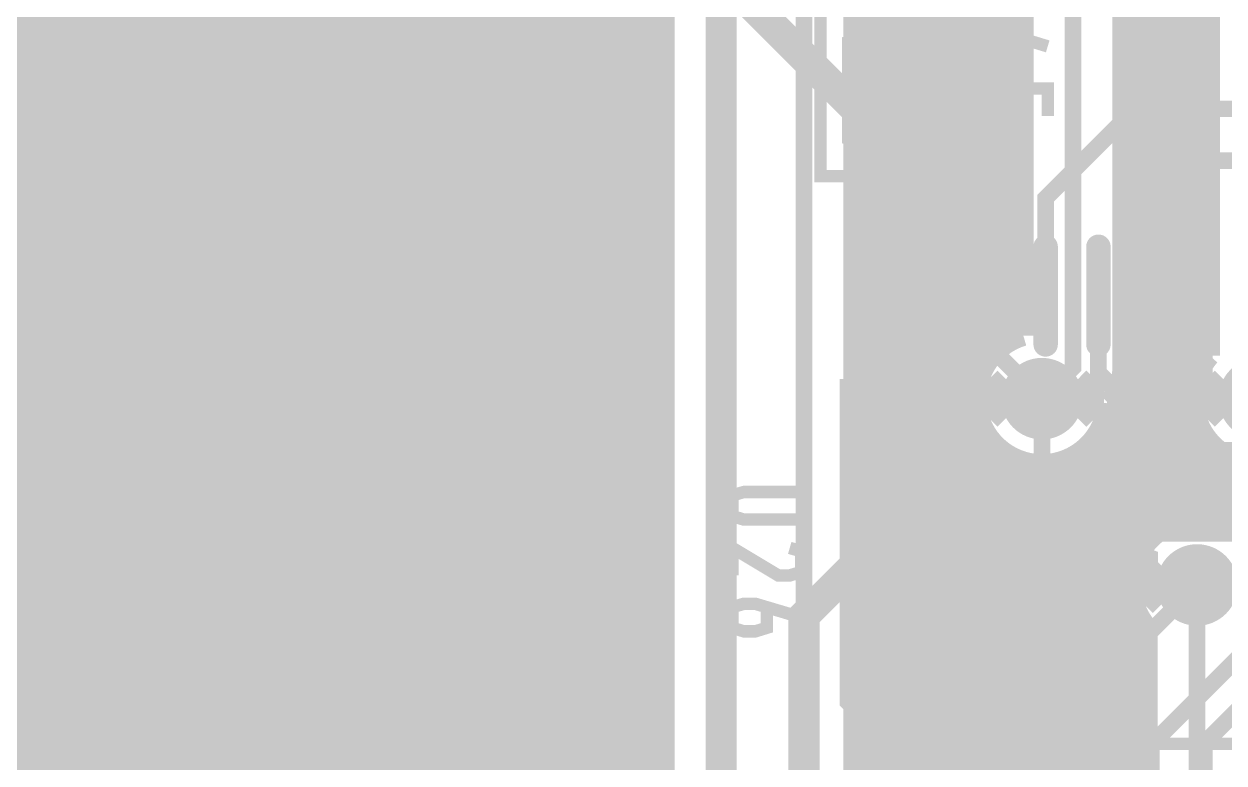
# Model space of a CAD drawing. Extents: x -10 to 131, y -93 to 209.
# Drawn here: x 99.26 to 114, y 91.03 to 100.1 of the extents above; entities that cross this region are included whole.
import ezdxf

# ---------------------------------------------------------------- set-up
doc = ezdxf.new("R2010")
doc.units = 0
doc.header["$MEASUREMENT"] = 0
doc.layers.get('0').update_dxf_attribs({"linetype": 'CONTINUOUS'})
for name, color, linetype in [('22-303-0_AST', 7, 'CONTINUOUS'), ('22-303-0_BOT', 2, 'CONTINUOUS'), ('22-303-0_DRD', 6, 'CONTINUOUS'), ('22-303-0_DRL', 1, 'CONTINUOUS'), ('22-303-0_GND', 3, 'CONTINUOUS'), ('22-303-0_IN1', 10, 'CONTINUOUS'), ('22-303-0_SMT', 9, 'CONTINUOUS'), ('22-303-0_SPT', 11, 'CONTINUOUS'), ('22-303-0_SST', 8, 'CONTINUOUS'), ('22-303-0_TOP', 15, 'CONTINUOUS'), ('THRUHOLE_TAP', 2, 'CONTINUOUS')]:
    doc.layers.add(name, color=color, linetype=linetype)

# ---------------------------------------------------------------- blocks, each defined once
blk = doc.blocks.new('OBLONG_56')
at = {"const_width": 0.29972}
blk.add_lwpolyline([(0, 0.59944), (0, -0.59944)], dxfattribs=at)
at = {"const_width": 0.14986}
for points in [[(-0.07493, 0.59944, 1), (0.07493, 0.59944, 1)], [(-0.07493, -0.59944, 1), (0.07493, -0.59944, 1)]]:
    blk.add_lwpolyline(points, format="xyb", close=True, dxfattribs=at)
blk = doc.blocks.new('ROUND_70')
at = {"const_width": 0.29972}
blk.add_lwpolyline([(-0.14986, 0, 1), (0.14986, 0, 1)], format="xyb", close=True, dxfattribs=at)
blk = doc.blocks.new('ROUND_117')
at = {"const_width": 0.10033}
blk.add_lwpolyline([(-0.050164, 0, 1), (0.050164, 0, 1)], format="xyb", close=True, dxfattribs=at)
blk = doc.blocks.new('ROUND_100')
at = {"const_width": 0.50038}
blk.add_lwpolyline([(-0.25019, 0, 1), (0.25019, 0, 1)], format="xyb", close=True, dxfattribs=at)
blk = doc.blocks.new('RECTANGLE_3')
blk.add_solid([(0.4826, 0.4064), (0.4826, -0.4064), (-0.4826, 0.4064), (-0.4826, -0.4064)])
blk = doc.blocks.new('ROUND_108')
at = {"const_width": 0.10033}
blk.add_lwpolyline([(-0.050164, 0, 1), (0.050164, 0, 1)], format="xyb", close=True, dxfattribs=at)

msp = doc.modelspace()

# ---------------------------------------------------------------- linework, layer by layer
at = {"layer": '22-303-0_AST', "const_width": 0.1524}
for points in [[(110.6805, 98.2345), (110.6805, 101.1555), (109.0422, 101.1555), (109.0422, 98.2345), (110.6805, 98.2345)], [(109.89056, 99.8855), (109.89056, 99.5299), (109.72292, 99.47148), (109.55274, 99.47148), (109.38256, 99.5299), (109.38256, 99.8855), (109.55274, 99.94646), (109.72292, 99.94646), (110.39856, 99.7077)], [(109.55274, 99.10826), (109.38256, 99.0473), (109.38256, 98.6917), (109.55274, 98.63328), (109.89056, 98.63328), (110.06074, 98.75266), (110.06074, 99.10826), (110.39856, 99.10826), (110.39856, 98.63328)], [(109.35462, 91.7702), (109.855, 91.26982), (116.1542, 91.26982), (116.1542, 95.6691), (109.35462, 95.6691), (109.35462, 91.7702)], [(113.10874, 93.99524), (112.26292, 93.99524), (112.09274, 94.05366), (112.09274, 94.40926), (112.26292, 94.47022), (113.10874, 94.47022)], [(112.09274, 93.15704), (112.09274, 93.63202), (112.77092, 93.15704), (112.9411, 93.15704), (113.10874, 93.21546), (113.10874, 93.57106), (112.9411, 93.63202)], [(112.60074, 92.73286), (112.60074, 92.37726), (112.4331, 92.31884), (112.26292, 92.31884), (112.09274, 92.37726), (112.09274, 92.73286), (112.26292, 92.79382), (112.4331, 92.79382), (113.10874, 92.55506)], [(109.89564, 92.32138), (109.89564, 91.81846)], [(110.36808, 92.35948), (109.93882, 92.35948)], [(110.0328, 92.40774), (110.0328, 91.72956)], [(110.16996, 92.4306), (110.16996, 91.70924)], [(110.30712, 92.39758), (110.30712, 91.74226)], [(110.48238, 92.22232), (109.82706, 92.22232)], [(110.44428, 92.28328), (110.44428, 91.85402)], [(110.5154, 92.08516), (109.79404, 92.08516)], [(110.49254, 91.948), (109.81436, 91.948)], [(110.40618, 91.81084), (109.90326, 91.81084)]]:
    msp.add_lwpolyline(points, dxfattribs=at)
for points in [[(110.15472, 92.4306, 0.4142136), (109.79404, 92.06992)], [(110.5154, 92.06992, 0.4142136), (110.15472, 92.4306)], [(109.79404, 92.06992, 0.4142136), (110.15472, 91.70924)], [(110.15472, 91.70924, 0.4142136), (110.5154, 92.06992)]]:
    msp.add_lwpolyline(points, format="xyb", dxfattribs=at)
at = {"layer": '22-303-0_BOT'}
for points, const_width in [([(106.36504, 159.77616), (106.36504, 90.10904)], 0.254), ([(106.5784, 159.77616), (106.5784, 80.10906)], 0.254), ([(119.253, 131.826), (117.348, 131.826), (116.586, 131.064), (116.586, 130.683), (115.443, 129.54), (115.443, 127.127), (112.141, 123.825), (112.141, 95.885), (111.76, 95.504)], 0.2032), ([(106.807, 129.80162), (106.807, 80.10906)], 0.254), ([(107.0356, 129.6035), (107.0356, 89.96934)], 0.254), ([(109.7788, 129.6035), (109.7788, 89.1286)], 0.254), ([(110.0074, 129.6035), (110.0074, 89.1286)], 0.254), ([(110.236, 129.6035), (110.236, 89.1286)], 0.254), ([(110.4646, 129.6035), (110.4646, 89.1286)], 0.254), ([(110.6932, 129.6035), (110.6932, 89.1286)], 0.254), ([(110.9218, 129.6035), (110.9218, 89.1286)], 0.254), ([(111.1504, 129.6035), (111.1504, 96.03232)], 0.254), ([(111.379, 129.6035), (111.379, 96.2152)], 0.254), ([(108.839, 124.587), (108.839, 88.519), (108.585, 88.519)], 0.2032), ([(113.665, 124.4854), (113.665, 95.7707)], 0.254), ([(113.4364, 124.2568), (113.4364, 93.9927)], 0.254), ([(109.5502, 124.20346), (109.5502, 89.1286)], 0.254), ([(109.4486, 124.05614), (109.4486, 89.1286)], 0.254), ([(113.2078, 124.0282), (113.2078, 93.88348)], 0.254), ([(111.5314, 123.825), (111.5314, 96.2787)], 0.254), ([(112.9792, 123.7996), (112.9792, 93.64472)], 0.254), ([(112.7506, 123.571), (112.7506, 88.9889)], 0.254), ([(112.7506, 123.571), (112.7506, 95.885)], 0.254), ([(113.8174, 122.809), (113.8174, 96.03232)], 0.254), ([(108.204, 102.997), (107.823, 102.616), (107.823, 89.789)], 0.381), ([(107.1245, 102.616), (107.1245, 90.1954)], 0.254), ([(107.1245, 100.1776), (106.36504, 100.1776)], 0.254), ([(111.5314, 100.1776), (109.4486, 100.1776)], 0.254), ([(113.8174, 100.1776), (112.7506, 100.1776)], 0.254), ([(107.1245, 99.949), (106.36504, 99.949)], 0.254), ([(111.5314, 99.949), (109.4486, 99.949)], 0.254), ([(113.8174, 99.949), (112.7506, 99.949)], 0.254), ([(107.1245, 99.7204), (106.36504, 99.7204)], 0.254), ([(111.5314, 99.7204), (109.4486, 99.7204)], 0.254), ([(113.8174, 99.7204), (112.7506, 99.7204)], 0.254), ([(107.1245, 99.4918), (106.36504, 99.4918)], 0.254), ([(111.5314, 99.4918), (109.4486, 99.4918)], 0.254), ([(113.8174, 99.4918), (112.7506, 99.4918)], 0.254), ([(107.1245, 99.2632), (106.36504, 99.2632)], 0.254), ([(111.5314, 99.2632), (109.4486, 99.2632)], 0.254), ([(113.8174, 99.2632), (112.7506, 99.2632)], 0.254), ([(107.1245, 99.0346), (106.36504, 99.0346)], 0.254), ([(111.5314, 99.0346), (109.4486, 99.0346)], 0.254), ([(113.8174, 99.0346), (112.7506, 99.0346)], 0.254), ([(107.1245, 98.806), (106.36504, 98.806)], 0.254), ([(111.5314, 98.806), (109.4486, 98.806)], 0.254), ([(113.8174, 98.806), (112.7506, 98.806)], 0.254), ([(107.1245, 98.5774), (106.36504, 98.5774)], 0.254), ([(111.5314, 98.5774), (109.4486, 98.5774)], 0.254), ([(113.8174, 98.5774), (112.7506, 98.5774)], 0.254), ([(107.1245, 98.3488), (106.36504, 98.3488)], 0.254), ([(111.5314, 98.3488), (109.4486, 98.3488)], 0.254), ([(113.8174, 98.3488), (112.7506, 98.3488)], 0.254), ([(107.1245, 98.1202), (106.36504, 98.1202)], 0.254), ([(111.5314, 98.1202), (109.4486, 98.1202)], 0.254), ([(113.8174, 98.1202), (112.7506, 98.1202)], 0.254), ([(107.1245, 97.8916), (106.36504, 97.8916)], 0.254), ([(111.5314, 97.8916), (109.4486, 97.8916)], 0.254), ([(113.8174, 97.8916), (112.7506, 97.8916)], 0.254), ([(107.1245, 97.663), (106.36504, 97.663)], 0.254), ([(111.5314, 97.663), (109.4486, 97.663)], 0.254), ([(113.8174, 97.663), (112.7506, 97.663)], 0.254), ([(107.1245, 97.4344), (106.36504, 97.4344)], 0.254), ([(111.5314, 97.4344), (109.4486, 97.4344)], 0.254), ([(113.8174, 97.4344), (112.7506, 97.4344)], 0.254), ([(107.1245, 97.2058), (106.36504, 97.2058)], 0.254), ([(111.5314, 97.2058), (109.4486, 97.2058)], 0.254), ([(113.8174, 97.2058), (112.7506, 97.2058)], 0.254), ([(107.1245, 96.9772), (106.36504, 96.9772)], 0.254), ([(111.5314, 96.9772), (109.4486, 96.9772)], 0.254), ([(113.8174, 96.9772), (112.7506, 96.9772)], 0.254), ([(107.1245, 96.7486), (106.36504, 96.7486)], 0.254), ([(111.5314, 96.7486), (109.4486, 96.7486)], 0.254), ([(113.8174, 96.7486), (112.7506, 96.7486)], 0.254), ([(107.1245, 96.52), (106.36504, 96.52)], 0.254), ([(111.5314, 96.52), (109.4486, 96.52)], 0.254), ([(113.8174, 96.52), (112.7506, 96.52)], 0.254), ([(107.1245, 96.2914), (106.36504, 96.2914)], 0.254), ([(111.5314, 96.2914), (109.4486, 96.2914)], 0.254), ([(113.8174, 96.2914), (112.7506, 96.2914)], 0.254), ([(107.1245, 96.0628), (106.36504, 96.0628)], 0.254), ([(111.1758, 96.0628), (109.4486, 96.0628)], 0.254), ([(113.8174, 96.0628), (112.7506, 96.0628)], 0.254), ([(107.1245, 95.8342), (106.36504, 95.8342)], 0.254), ([(111.0234, 95.8342), (109.4486, 95.8342)], 0.254), ([(113.6904, 95.8342), (112.74806, 95.8342)], 0.254), ([(107.1245, 95.6056), (106.36504, 95.6056)], 0.254), ([(110.95736, 95.6056), (109.4486, 95.6056)], 0.254), ([(113.62436, 95.6056), (112.68202, 95.6056)], 0.254), ([(107.1245, 95.377), (106.36504, 95.377)], 0.254), ([(110.96244, 95.377), (109.4486, 95.377)], 0.254), ([(113.62944, 95.377), (112.55756, 95.377)], 0.254), ([(112.522, 95.23476), (112.522, 89.06256)], 0.254), ([(113.665, 95.23476), (113.665, 94.02572)], 0.254), ([(107.1245, 95.1484), (106.36504, 95.1484)], 0.254), ([(111.03356, 95.1484), (109.4486, 95.1484)], 0.254), ([(113.70056, 95.1484), (112.4839, 95.1484)], 0.254), ([(107.1245, 94.9198), (106.36504, 94.9198)], 0.254), ([(111.2012, 94.9198), (109.4486, 94.9198)], 0.254), ([(111.1504, 94.97314), (111.1504, 89.1286)], 0.254), ([(112.2934, 94.89694), (112.2934, 89.10828)], 0.254), ([(113.8682, 94.9198), (112.31626, 94.9198)], 0.254), ([(113.8936, 94.89694), (113.8936, 93.9927)], 0.254), ([(111.379, 94.79026), (111.379, 89.1286)], 0.254), ([(112.0648, 94.7547), (112.0648, 89.1286)], 0.254), ([(114.1222, 94.7547), (114.1222, 93.88348)], 0.254), ([(107.1245, 94.6912), (106.36504, 94.6912)], 0.254), ([(114.8334, 94.6912), (109.4486, 94.6912)], 0.254), ([(111.6076, 94.71152), (111.6076, 89.1286)], 0.254), ([(111.8362, 94.69882), (111.8362, 89.1286)], 0.254), ([(107.1245, 94.4626), (106.36504, 94.4626)], 0.254), ([(114.8334, 94.4626), (109.4486, 94.4626)], 0.254), ([(107.1245, 94.234), (106.36504, 94.234)], 0.254), ([(114.8334, 94.234), (109.4486, 94.234)], 0.254), ([(107.1245, 94.0054), (106.36504, 94.0054)], 0.254), ([(113.48466, 94.0054), (109.4486, 94.0054)], 0.254), ([(114.8334, 94.0054), (113.84534, 94.0054)], 0.254), ([(107.1245, 93.7768), (106.36504, 93.7768)], 0.254), ([(113.0808, 93.7768), (109.4486, 93.7768)], 0.254), ([(107.1245, 93.5482), (106.36504, 93.5482)], 0.254), ([(112.9284, 93.5482), (109.4486, 93.5482)], 0.254), ([(107.1245, 93.3196), (106.36504, 93.3196)], 0.254), ([(112.86236, 93.3196), (109.4486, 93.3196)], 0.254), ([(113.665, 80.391), (113.665, 93.218)], 0.2032), ([(107.1245, 93.091), (106.36504, 93.091)], 0.254), ([(112.86744, 93.091), (109.4486, 93.091)], 0.254), ([(107.1245, 92.8624), (106.36504, 92.8624)], 0.254), ([(112.93856, 92.8624), (109.4486, 92.8624)], 0.254), ([(112.9792, 92.79128), (112.9792, 88.82126)], 0.254), ([(113.0554, 92.68714), (113.0554, 88.72982)], 0.254), ([(107.1245, 92.6338), (106.36504, 92.6338)], 0.254), ([(113.0554, 92.6338), (109.4486, 92.6338)], 0.254), ([(107.1245, 92.4052), (106.36504, 92.4052)], 0.254), ([(113.0554, 92.4052), (109.4486, 92.4052)], 0.254), ([(107.1245, 92.1766), (106.36504, 92.1766)], 0.254), ([(113.0554, 92.1766), (109.4486, 92.1766)], 0.254), ([(107.1245, 91.948), (106.36504, 91.948)], 0.254), ([(113.0554, 91.948), (109.4486, 91.948)], 0.254), ([(107.1245, 91.7194), (106.36504, 91.7194)], 0.254), ([(113.0554, 91.7194), (109.4486, 91.7194)], 0.254), ([(107.1245, 91.4908), (106.36504, 91.4908)], 0.254), ([(113.0554, 91.4908), (109.4486, 91.4908)], 0.254), ([(107.1245, 91.2622), (106.36504, 91.2622)], 0.254), ([(113.0554, 91.2622), (109.4486, 91.2622)], 0.254), ([(107.1245, 91.0336), (106.36504, 91.0336)], 0.254), ([(113.0554, 91.0336), (109.4486, 91.0336)], 0.254)]:
    msp.add_lwpolyline(points, dxfattribs=dict(at, const_width=const_width))
at = {"layer": '22-303-0_BOT', "const_width": 0.254}
for points in [[(111.5314, 96.2787, 0.33246), (110.95228, 95.504)], [(111.5314, 96.2787, 0.33246), (110.95228, 95.504)], [(113.8174, 96.03232, 0.1804437), (113.62032, 95.504)], [(113.8174, 96.03232, 0.1804437), (113.62032, 95.504)], [(112.5728, 95.4532, 0.1989124), (112.75166, 95.885)], [(110.95228, 95.504, 0.4142136), (111.76, 94.69628)], [(110.95228, 95.504, 0.4142136), (111.76, 94.69628)], [(113.61928, 95.504, 0.4142136), (114.427, 94.69628)], [(113.61928, 95.504, 0.4142136), (114.427, 94.69628)], [(111.76, 94.69628, 0.394063), (112.56518, 95.44812)], [(111.76, 94.69628, 0.394063), (112.56518, 95.44812)], [(113.665, 94.02572, 0.4142136), (112.85728, 93.218)], [(114.47272, 93.218, 0.4142136), (113.665, 94.02572)], [(112.85728, 93.218, 0.181057), (113.05587, 92.68755)]]:
    msp.add_lwpolyline(points, format="xyb", dxfattribs=at)
at = {"layer": '22-303-0_DRD', "const_width": 0.254}
for points in [[(111.125, 95.25), (111.76, 95.885)], [(111.125, 95.25), (111.76, 95.885)], [(111.76, 95.885), (112.395, 95.25)], [(111.76, 95.885), (112.395, 95.25)], [(113.792, 95.25), (114.427, 95.885)], [(113.792, 95.25), (114.427, 95.885)], [(111.125, 95.758), (111.125, 95.25)], [(111.76, 95.123), (111.125, 95.758)], [(111.125, 95.758), (111.125, 95.25)], [(111.76, 95.123), (111.125, 95.758)], [(112.395, 95.758), (111.76, 95.123)], [(112.395, 95.758), (111.76, 95.123)], [(112.395, 95.25), (112.395, 95.758)], [(112.395, 95.25), (112.395, 95.758)], [(113.792, 95.758), (113.792, 95.25)], [(114.427, 95.123), (113.792, 95.758)], [(113.792, 95.758), (113.792, 95.25)], [(114.427, 95.123), (113.792, 95.758)], [(113.03, 92.964), (113.665, 93.599)], [(113.665, 93.599), (114.3, 92.964)], [(113.03, 93.472), (113.03, 92.964)], [(113.665, 92.837), (113.03, 93.472)], [(114.3, 93.472), (113.665, 92.837)]]:
    msp.add_lwpolyline(points, dxfattribs=at)
at = {"layer": '22-303-0_DRL', "const_width": 0.254}
msp.add_lwpolyline([(93.45422, 17.63014), (76.454, 17.63014), (76.454, 58.10758), (9.4996, 58.10758), (9.4996, 122.97664), (13.5001, 122.97664), (13.5001, 131.9784), (5.25018, 131.9784), (5.25018, 155.55976), (9.4996, 155.55976), (9.4996, 189.7761), (111.50092, 189.7761), (111.50092, 159.77616), (106.36504, 159.77616), (106.36504, 90.10904), (82.63636, 90.10904), (82.63636, 115.10772), (72.03948, 115.10772), (72.03948, 80.10906), (111.50092, 80.10906), (111.50092, 58.10758), (93.45422, 58.10758), (93.45422, 17.63014)], dxfattribs=at)
at = {"layer": '22-303-0_GND', "const_width": 1.27}
for points in [[(106.36504, 100.18014), (82.63636, 100.18014)], [(106.36504, 99.54514), (82.63636, 99.54514)], [(106.36504, 98.91014), (82.63636, 98.91014)], [(106.36504, 98.27514), (82.63636, 98.27514)], [(106.36504, 97.64014), (82.63636, 97.64014)], [(106.36504, 97.00514), (82.63636, 97.00514)], [(106.36504, 96.37014), (82.63636, 96.37014)], [(106.36504, 95.73514), (82.63636, 95.73514)], [(106.36504, 95.10014), (82.63636, 95.10014)], [(106.36504, 94.46514), (82.63636, 94.46514)], [(106.36504, 93.83014), (82.63636, 93.83014)], [(106.36504, 93.19514), (82.63636, 93.19514)], [(106.36504, 92.56014), (82.63636, 92.56014)], [(106.36504, 91.92514), (82.63636, 91.92514)], [(106.36504, 91.29014), (82.63636, 91.29014)], [(106.36504, 90.65514), (82.63636, 90.65514)]]:
    msp.add_lwpolyline(points, dxfattribs=at)
at = {"layer": '22-303-0_IN1', "const_width": 0.2032}
msp.add_lwpolyline([(111.76, 95.504), (111.76, 80.899), (112.014, 80.645), (112.014, 66.929), (113.538, 65.405), (113.538, 64.389), (112.395, 63.246), (112.395, 62.611), (112.522, 62.484), (112.522, 54.864), (110.49, 52.832), (110.49, 38.862), (110.871, 38.481), (110.871, 29.591), (111.379, 29.083), (111.379, 26.416), (110.998, 26.035), (110.998, 22.098), (109.982, 21.082), (109.982, 18.669)], dxfattribs=at)
at = {"layer": '22-303-0_SST', "const_width": 0.1524}
for points in [[(110.6805, 98.2345), (110.6805, 101.1555), (109.0422, 101.1555), (109.0422, 98.2345), (110.6805, 98.2345)], [(111.40948, 99.95408), (111.40948, 99.70008), (111.26724, 99.6569), (111.125, 99.6569), (110.9853, 99.70008), (110.9853, 99.95408), (111.125, 99.99726), (111.26724, 99.99726), (111.83112, 99.82708)], [(111.125, 99.31146), (110.9853, 99.26828), (110.9853, 99.01428), (111.125, 98.9711), (111.40948, 98.9711), (111.54918, 99.05746), (111.54918, 99.31146), (111.83112, 99.31146), (111.83112, 98.9711)], [(109.35462, 91.7702), (109.855, 91.26982), (116.1542, 91.26982), (116.1542, 95.6691), (109.35462, 95.6691), (109.35462, 91.7702)], [(108.80598, 94.02064), (108.09986, 94.02064), (107.96016, 94.06382), (107.96016, 94.31782), (108.09986, 94.35846), (108.80598, 94.35846)], [(107.96016, 93.33484), (107.96016, 93.67266), (108.52404, 93.33484), (108.66374, 93.33484), (108.80598, 93.37802), (108.80598, 93.63202), (108.66374, 93.67266)], [(108.3818, 92.94622), (108.3818, 92.69222), (108.2421, 92.64904), (108.09986, 92.64904), (107.96016, 92.69222), (107.96016, 92.94622), (108.09986, 92.98686), (108.2421, 92.98686), (108.80598, 92.81922)], [(109.89564, 92.32138), (109.89564, 91.81846)], [(110.36808, 92.35948), (109.93882, 92.35948)], [(110.0328, 92.40774), (110.0328, 91.72956)], [(110.16996, 92.4306), (110.16996, 91.70924)], [(110.30712, 92.39758), (110.30712, 91.74226)], [(110.48238, 92.22232), (109.82706, 92.22232)], [(110.44428, 92.28328), (110.44428, 91.85402)], [(110.5154, 92.08516), (109.79404, 92.08516)], [(110.49254, 91.948), (109.81436, 91.948)], [(110.40618, 91.81084), (109.90326, 91.81084)]]:
    msp.add_lwpolyline(points, dxfattribs=at)
for points in [[(110.15472, 92.4306, 0.4142136), (109.79404, 92.06992)], [(110.5154, 92.06992, 0.4142136), (110.15472, 92.4306)], [(109.79404, 92.06992, 0.4142136), (110.15472, 91.70924)], [(110.15472, 91.70924, 0.4142136), (110.5154, 92.06992)]]:
    msp.add_lwpolyline(points, format="xyb", dxfattribs=at)
at = {"layer": '22-303-0_TOP'}
for points, const_width in [([(109.855, 98.9838), (109.5502, 98.9838), (107.442, 101.092), (107.442, 130.302)], 0.381), ([(109.855, 96.76892), (109.855, 98.679), (109.5502, 98.9838), (109.855, 98.9838)], 0.381), ([(111.80572, 96.76892), (111.80572, 97.96272), (112.903, 99.06), (115.189, 99.06)], 0.2032), ([(111.80572, 96.76892), (111.80572, 97.96272), (112.903, 99.06), (115.189, 99.06)], 0.2032), ([(121.53392, 97.03054), (121.53392, 97.91954), (121.031, 98.425), (113.665, 98.425), (113.10366, 97.86366), (113.10366, 96.76892)], 0.2032), ([(109.855, 96.76892), (109.855, 93.853), (108.839, 92.837), (108.839, 89.281), (109.347, 88.773), (109.347, 84.201), (111.252, 82.296), (112.141, 82.296), (114.5032, 82.296), (114.808, 81.9912), (114.935, 81.9912)], 0.381), ([(116.713, 94.488), (116.586, 94.361), (111.76, 94.361), (110.50524, 95.61576), (110.50524, 96.76892)], 0.2032), ([(111.15548, 96.76892), (111.15548, 96.10852), (111.76, 95.504)], 0.2032), ([(111.76, 95.504), (111.15548, 96.10852), (111.15548, 96.76892)], 0.2032), ([(120.396, 95.123), (116.205, 95.123), (115.951, 94.869), (113.411, 94.869), (112.45342, 95.82404), (112.45342, 96.76892)], 0.2032), ([(114.427, 95.504), (113.8809, 95.504), (113.7539, 95.631), (113.7539, 96.76892)], 0.2032), ([(113.7539, 96.76892), (113.7539, 95.631), (113.8809, 95.504), (114.427, 95.504)], 0.2032), ([(120.269, 93.599), (117.475, 93.599), (117.221, 93.853), (113.03, 93.853), (111.80572, 92.6338), (111.80572, 90.17)], 0.2032), ([(117.221, 93.853), (113.03, 93.853), (111.80572, 92.6338), (111.80572, 90.17)], 0.2032), ([(123.48464, 90.92946), (123.48464, 91.821), (123.23064, 92.075), (121.285, 92.075), (120.523, 92.837), (116.84, 92.837), (116.332, 93.345), (115.189, 93.345), (113.10366, 91.25966), (113.10366, 90.17)], 0.2032), ([(113.665, 93.218), (112.45342, 92.00642), (112.45342, 90.17)], 0.2032), ([(113.7539, 90.17), (113.7539, 91.2749), (115.189, 92.71), (115.443, 92.71), (116.332, 92.71), (116.84, 92.202), (120.142, 92.202)], 0.2032), ([(115.443, 92.71), (115.189, 92.71), (113.7539, 91.2749), (113.7539, 90.17)], 0.2032)]:
    msp.add_lwpolyline(points, dxfattribs=dict(at, const_width=const_width))

# ---------------------------------------------------------------- block references
at = {"layer": '22-303-0_AST'}
for p in [(109.855, 96.76892), (110.50524, 96.76892), (111.15548, 96.76892), (111.80572, 96.76892), (112.45342, 96.76892), (113.10366, 96.76892), (113.7539, 96.76892)]:
    msp.add_blockref('OBLONG_56', p, dxfattribs=at)
at = {"layer": '22-303-0_BOT'}
for p in [(111.76, 95.504), (113.665, 93.218)]:
    msp.add_blockref('ROUND_70', p, dxfattribs=at)
at = {"layer": '22-303-0_DRL'}
for p in [(111.76, 95.504), (113.665, 93.218)]:
    msp.add_blockref('ROUND_117', p, dxfattribs=at)
at = {"layer": '22-303-0_GND'}
for p in [(111.76, 95.504), (114.427, 95.504), (113.665, 93.218)]:
    msp.add_blockref('ROUND_100', p, dxfattribs=at)
at = {"layer": '22-303-0_IN1'}
for p in [(111.76, 95.504), (113.665, 93.218)]:
    msp.add_blockref('ROUND_70', p, dxfattribs=at)
at = {"layer": '22-303-0_SMT'}
for name, p in [('RECTANGLE_3', (109.855, 100.4062)), ('RECTANGLE_3', (109.855, 98.9838)), ('OBLONG_56', (109.855, 96.76892)), ('OBLONG_56', (110.50524, 96.76892)), ('OBLONG_56', (111.15548, 96.76892)), ('OBLONG_56', (111.80572, 96.76892)), ('OBLONG_56', (112.45342, 96.76892)), ('OBLONG_56', (113.10366, 96.76892)), ('OBLONG_56', (113.7539, 96.76892))]:
    msp.add_blockref(name, p, dxfattribs=at)
at = {"layer": '22-303-0_SPT'}
for name, p in [('RECTANGLE_3', (109.855, 100.4062)), ('RECTANGLE_3', (109.855, 98.9838)), ('OBLONG_56', (109.855, 96.76892)), ('OBLONG_56', (110.50524, 96.76892)), ('OBLONG_56', (111.15548, 96.76892)), ('OBLONG_56', (111.80572, 96.76892)), ('OBLONG_56', (112.45342, 96.76892)), ('OBLONG_56', (113.10366, 96.76892)), ('OBLONG_56', (113.7539, 96.76892))]:
    msp.add_blockref(name, p, dxfattribs=at)
at = {"layer": '22-303-0_TOP'}
for name, p in [('RECTANGLE_3', (109.855, 100.4062)), ('RECTANGLE_3', (109.855, 98.9838)), ('OBLONG_56', (109.855, 96.76892)), ('OBLONG_56', (110.50524, 96.76892)), ('OBLONG_56', (111.15548, 96.76892)), ('OBLONG_56', (111.80572, 96.76892)), ('OBLONG_56', (112.45342, 96.76892)), ('OBLONG_56', (113.10366, 96.76892)), ('OBLONG_56', (113.7539, 96.76892)), ('ROUND_70', (111.76, 95.504)), ('ROUND_70', (113.665, 93.218))]:
    msp.add_blockref(name, p, dxfattribs=at)
at = {"layer": 'THRUHOLE_TAP'}
for p in [(111.76, 95.504), (113.665, 93.218)]:
    msp.add_blockref('ROUND_108', p, dxfattribs=at)

doc.saveas('drawing.dxf')
